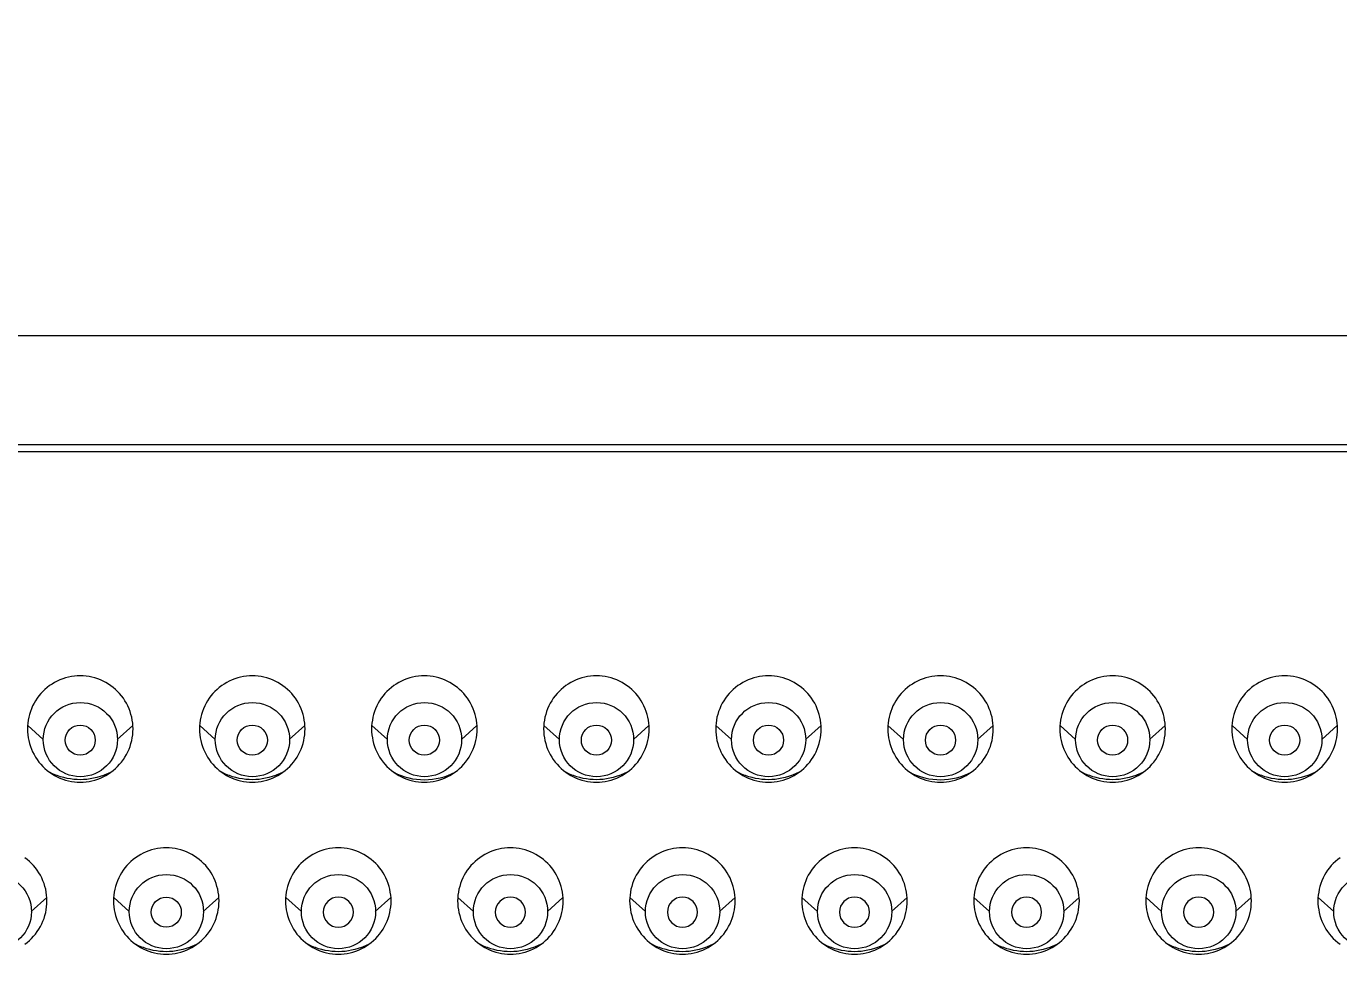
# Model space of a CAD drawing. Extents: x 0 to 1128, y 0 to 827.
# Drawn here: x 204.79 to 235.3, y 249.66 to 271.68 of the extents above; entities that cross this region are included whole.
import ezdxf

# ---------------------------------------------------------------- set-up
doc = ezdxf.new("R2010")
doc.units = 0
doc.header["$LTSCALE"] = 10
doc.header["$MEASUREMENT"] = 0
doc.header["$PDMODE"] = 3
doc.header["$PDSIZE"] = -10
doc.layers.get('0').update_dxf_attribs({"linetype": 'CONTINUOUS'})
doc.layers.get('DEFPOINTS').update_dxf_attribs({"linetype": 'CONTINUOUS'})
doc.layers.add('PDF_형상', color=7, linetype='CONTINUOUS')
doc.styles.add('Daelim Dimension', font='NanumGothic.ttf')
doc.dimstyles.new('DEFAULT', dxfattribs={"dimscale": 2, "dimtxt": 2, "dimasz": 2, "dimexe": 0, "dimexo": 2, "dimgap": 1, "dimtad": 1, "dimdec": 0, "dimzin": 9, "dimdsep": 46, "dimtxsty": 'Daelim Dimension', "dimcen": 0.5, "dimclrd": 5, "dimclre": 5, "dimclrt": 256, "dimadec": 1, "dimazin": 0, "dimtfac": 1, "dimtdec": 0, "dimtix": 1, "dimtmove": 0, "dimatfit": 3, "dimfxl": 0, "dimtolj": 1, "dimtzin": 1, "dimlwd": 9, "dimlwe": 9, "dimarcsym": 0})

# ---------------------------------------------------------------- blocks, each defined once
blk = doc.blocks.new('*D26')
at = {"color": 5, "lineweight": 9, "ltscale": 0.5}
for p, q in [((158.045, 268.487), (158.045, 299.718)), ((398.049, 299.718), (162.045, 299.718)), ((402.049, 268.487), (402.049, 299.718))]:
    blk.add_line(p, q, dxfattribs=at)
at = {"color": 5, "ltscale": 0.5}
for points in [[(162.045, 300.385), (162.045, 299.051), (158.045, 299.718)], [(398.049, 300.385), (398.049, 299.051), (402.049, 299.718)]]:
    blk.add_solid(points, dxfattribs=at)
at = {"layer": 'DEFPOINTS', "color": 0, "ltscale": 0.5}
for p in [(158.045, 299.718), (158.045, 264.487), (402.049, 264.487)]:
    blk.add_point(p, dxfattribs=at)
at = {"color": 7, "ltscale": 0.5, "insert": (315.504, 307.111), "char_height": 10, "attachment_point": 5, "style": 'Daelim Dimension'}
blk.add_mtext('\\A1;244', dxfattribs=at)
blk = doc.blocks.new('*D27')
at = {"color": 5, "lineweight": 9, "ltscale": 0.5}
for p, q in [((138.695, 262.487), (138.695, 327.843)), ((142.695, 327.843), (417.399, 327.843)), ((421.399, 262.487), (421.399, 327.843))]:
    blk.add_line(p, q, dxfattribs=at)
at = {"color": 5, "ltscale": 0.5}
for points in [[(142.695, 328.51), (142.695, 327.177), (138.695, 327.843)], [(417.399, 328.51), (417.399, 327.177), (421.399, 327.843)]]:
    blk.add_solid(points, dxfattribs=at)
at = {"layer": 'DEFPOINTS', "color": 0, "ltscale": 0.5}
for p in [(421.399, 327.843), (138.695, 258.487), (421.399, 258.487)]:
    blk.add_point(p, dxfattribs=at)
at = {"color": 7, "ltscale": 0.5, "insert": (315.504, 335.294), "char_height": 10, "attachment_point": 5, "style": 'Daelim Dimension'}
blk.add_mtext('\\A1;283', dxfattribs=at)

msp = doc.modelspace()

# ---------------------------------------------------------------- linework, layer by layer
at = {"layer": 'PDF_형상', "lineweight": 5}
for points in [[(402.049, 264.487), (402.049, 220.486), (158.045, 220.486), (158.045, 264.487)], [(204.819, 255.333), (204.821, 255.264), (204.827, 255.195), (204.836, 255.126), (204.849, 255.062), (204.866, 254.994), (204.887, 254.927), (204.912, 254.862), (204.94, 254.798), (204.972, 254.736), (205.006, 254.678), (205.044, 254.62), (205.085, 254.564), (205.13, 254.511), (205.176, 254.461), (205.226, 254.414), (205.279, 254.369), (205.334, 254.327), (205.392, 254.288), (205.45, 254.253), (205.512, 254.221), (205.575, 254.192), (205.64, 254.167), (205.706, 254.146), (205.707, 254.146), (205.774, 254.128), (205.842, 254.115), (205.91, 254.105), (205.978, 254.099), (206.046, 254.097), (206.114, 254.099), (206.182, 254.105), (206.25, 254.115), (206.318, 254.128), (206.385, 254.146), (206.386, 254.146), (206.452, 254.167), (206.517, 254.192), (206.58, 254.221), (206.641, 254.253), (206.7, 254.288), (206.758, 254.327), (206.813, 254.369), (206.866, 254.414), (206.915, 254.461), (206.962, 254.511), (207.006, 254.564), (207.048, 254.62), (207.086, 254.678), (207.12, 254.736), (207.152, 254.798), (207.18, 254.862), (207.204, 254.927), (207.225, 254.994), (207.243, 255.062), (207.255, 255.126), (207.265, 255.195), (207.271, 255.264), (207.273, 255.333), (207.271, 255.402), (207.265, 255.471), (207.255, 255.541), (207.243, 255.605), (207.225, 255.673), (207.204, 255.74), (207.18, 255.805), (207.152, 255.868), (207.12, 255.93), (207.086, 255.988), (207.048, 256.047), (207.006, 256.102), (206.962, 256.155), (206.915, 256.205), (206.865, 256.253), (206.813, 256.298), (206.757, 256.339), (206.7, 256.378), (206.641, 256.413), (206.58, 256.445), (206.517, 256.474), (206.452, 256.499), (206.386, 256.52), (206.386, 256.52), (206.318, 256.538), (206.251, 256.551), (206.182, 256.561), (206.114, 256.567), (206.046, 256.569), (205.978, 256.567), (205.91, 256.561), (205.841, 256.551), (205.773, 256.538), (205.706, 256.52), (205.706, 256.52), (205.64, 256.499), (205.575, 256.474), (205.512, 256.445), (205.45, 256.413), (205.392, 256.378), (205.334, 256.34), (205.279, 256.298), (205.226, 256.253), (205.177, 256.205), (205.13, 256.155), (205.085, 256.102), (205.044, 256.047), (205.006, 255.989), (204.972, 255.93), (204.94, 255.868), (204.912, 255.805), (204.887, 255.74), (204.866, 255.673), (204.849, 255.605), (204.836, 255.541), (204.827, 255.471), (204.821, 255.402)], [(208.819, 255.333), (208.821, 255.264), (208.827, 255.195), (208.837, 255.126), (208.849, 255.062), (208.866, 254.994), (208.887, 254.927), (208.912, 254.862), (208.94, 254.798), (208.972, 254.736), (209.006, 254.678), (209.044, 254.62), (209.085, 254.564), (209.13, 254.511), (209.177, 254.461), (209.226, 254.414), (209.279, 254.369), (209.334, 254.327), (209.392, 254.288), (209.45, 254.253), (209.512, 254.221), (209.575, 254.192), (209.64, 254.167), (209.706, 254.146), (209.707, 254.146), (209.774, 254.128), (209.842, 254.115), (209.91, 254.105), (209.978, 254.099), (210.046, 254.097), (210.114, 254.099), (210.182, 254.105), (210.25, 254.115), (210.318, 254.128), (210.385, 254.146), (210.386, 254.146), (210.452, 254.167), (210.517, 254.192), (210.58, 254.221), (210.641, 254.253), (210.7, 254.288), (210.758, 254.327), (210.813, 254.369), (210.866, 254.414), (210.915, 254.461), (210.962, 254.511), (211.006, 254.564), (211.048, 254.62), (211.086, 254.678), (211.12, 254.736), (211.152, 254.798), (211.18, 254.862), (211.204, 254.927), (211.225, 254.994), (211.243, 255.062), (211.255, 255.126), (211.265, 255.195), (211.271, 255.264), (211.273, 255.333), (211.271, 255.402), (211.265, 255.471), (211.255, 255.541), (211.243, 255.605), (211.225, 255.673), (211.204, 255.74), (211.18, 255.805), (211.152, 255.868), (211.12, 255.93), (211.086, 255.988), (211.048, 256.047), (211.006, 256.102), (210.962, 256.155), (210.915, 256.205), (210.865, 256.253), (210.813, 256.298), (210.758, 256.339), (210.7, 256.378), (210.641, 256.413), (210.58, 256.445), (210.517, 256.474), (210.452, 256.499), (210.386, 256.52), (210.386, 256.52), (210.318, 256.538), (210.251, 256.551), (210.182, 256.561), (210.114, 256.567), (210.046, 256.569), (209.978, 256.567), (209.91, 256.561), (209.841, 256.551), (209.773, 256.538), (209.706, 256.52), (209.706, 256.52), (209.64, 256.499), (209.575, 256.474), (209.512, 256.445), (209.451, 256.413), (209.392, 256.378), (209.334, 256.34), (209.279, 256.298), (209.226, 256.253), (209.177, 256.205), (209.13, 256.155), (209.085, 256.102), (209.044, 256.047), (209.006, 255.989), (208.972, 255.93), (208.94, 255.868), (208.912, 255.805), (208.887, 255.74), (208.866, 255.673), (208.849, 255.605), (208.837, 255.541), (208.827, 255.471), (208.821, 255.402)], [(212.819, 255.333), (212.821, 255.264), (212.827, 255.195), (212.837, 255.126), (212.849, 255.062), (212.867, 254.994), (212.888, 254.927), (212.912, 254.862), (212.94, 254.798), (212.972, 254.736), (213.006, 254.678), (213.044, 254.62), (213.085, 254.564), (213.13, 254.511), (213.177, 254.461), (213.226, 254.414), (213.279, 254.369), (213.334, 254.327), (213.392, 254.288), (213.45, 254.253), (213.512, 254.221), (213.575, 254.192), (213.64, 254.167), (213.706, 254.146), (213.707, 254.146), (213.774, 254.128), (213.842, 254.115), (213.91, 254.105), (213.978, 254.099), (214.046, 254.097), (214.114, 254.099), (214.182, 254.105), (214.25, 254.115), (214.318, 254.128), (214.385, 254.146), (214.386, 254.146), (214.452, 254.167), (214.517, 254.192), (214.58, 254.221), (214.642, 254.253), (214.7, 254.288), (214.758, 254.327), (214.813, 254.369), (214.866, 254.414), (214.915, 254.461), (214.962, 254.511), (215.006, 254.564), (215.048, 254.62), (215.086, 254.678), (215.12, 254.736), (215.152, 254.798), (215.18, 254.862), (215.204, 254.927), (215.225, 254.994), (215.243, 255.062), (215.255, 255.126), (215.265, 255.195), (215.271, 255.264), (215.273, 255.333), (215.271, 255.402), (215.265, 255.471), (215.255, 255.541), (215.243, 255.605), (215.225, 255.673), (215.204, 255.74), (215.18, 255.805), (215.152, 255.868), (215.12, 255.93), (215.086, 255.988), (215.048, 256.047), (215.006, 256.102), (214.962, 256.155), (214.915, 256.205), (214.866, 256.253), (214.813, 256.298), (214.758, 256.339), (214.7, 256.378), (214.641, 256.413), (214.58, 256.445), (214.517, 256.474), (214.452, 256.499), (214.386, 256.52), (214.386, 256.52), (214.319, 256.538), (214.251, 256.551), (214.182, 256.561), (214.114, 256.567), (214.046, 256.569), (213.978, 256.567), (213.91, 256.561), (213.841, 256.551), (213.773, 256.538), (213.706, 256.52), (213.706, 256.52), (213.64, 256.499), (213.575, 256.474), (213.512, 256.445), (213.451, 256.413), (213.392, 256.378), (213.334, 256.34), (213.279, 256.298), (213.226, 256.253), (213.177, 256.205), (213.13, 256.155), (213.086, 256.102), (213.044, 256.047), (213.006, 255.989), (212.972, 255.93), (212.94, 255.868), (212.912, 255.805), (212.888, 255.74), (212.867, 255.673), (212.849, 255.605), (212.837, 255.541), (212.827, 255.471), (212.821, 255.402)], [(216.819, 255.333), (216.821, 255.264), (216.827, 255.195), (216.837, 255.126), (216.849, 255.062), (216.867, 254.994), (216.888, 254.927), (216.912, 254.862), (216.94, 254.798), (216.972, 254.736), (217.006, 254.678), (217.044, 254.62), (217.086, 254.564), (217.13, 254.511), (217.177, 254.461), (217.226, 254.414), (217.279, 254.369), (217.334, 254.327), (217.392, 254.288), (217.45, 254.253), (217.512, 254.221), (217.575, 254.192), (217.64, 254.167), (217.706, 254.146), (217.707, 254.146), (217.774, 254.128), (217.842, 254.115), (217.91, 254.105), (217.978, 254.099), (218.046, 254.097), (218.114, 254.099), (218.182, 254.105), (218.25, 254.115), (218.318, 254.128), (218.385, 254.146), (218.386, 254.146), (218.452, 254.167), (218.517, 254.192), (218.58, 254.221), (218.642, 254.253), (218.7, 254.288), (218.758, 254.327), (218.813, 254.369), (218.866, 254.414), (218.915, 254.461), (218.962, 254.511), (219.006, 254.564), (219.048, 254.62), (219.086, 254.678), (219.12, 254.736), (219.152, 254.798), (219.18, 254.862), (219.205, 254.927), (219.226, 254.994), (219.243, 255.062), (219.255, 255.126), (219.265, 255.195), (219.271, 255.264), (219.273, 255.333), (219.271, 255.402), (219.265, 255.471), (219.255, 255.541), (219.243, 255.605), (219.226, 255.673), (219.205, 255.74), (219.18, 255.805), (219.152, 255.868), (219.12, 255.93), (219.086, 255.988), (219.048, 256.047), (219.007, 256.102), (218.962, 256.155), (218.915, 256.205), (218.866, 256.253), (218.813, 256.298), (218.758, 256.339), (218.7, 256.378), (218.641, 256.413), (218.58, 256.445), (218.517, 256.474), (218.452, 256.499), (218.386, 256.52), (218.386, 256.52), (218.319, 256.538), (218.251, 256.551), (218.182, 256.561), (218.114, 256.567), (218.046, 256.569), (217.978, 256.567), (217.91, 256.561), (217.841, 256.551), (217.774, 256.538), (217.706, 256.52), (217.706, 256.52), (217.64, 256.499), (217.575, 256.474), (217.512, 256.445), (217.451, 256.413), (217.392, 256.378), (217.334, 256.34), (217.279, 256.298), (217.227, 256.253), (217.177, 256.205), (217.13, 256.155), (217.086, 256.102), (217.044, 256.047), (217.006, 255.989), (216.972, 255.93), (216.94, 255.868), (216.912, 255.805), (216.888, 255.74), (216.867, 255.673), (216.849, 255.605), (216.837, 255.541), (216.827, 255.471), (216.821, 255.402)], [(220.819, 255.333), (220.821, 255.264), (220.827, 255.195), (220.837, 255.126), (220.849, 255.062), (220.867, 254.994), (220.888, 254.927), (220.912, 254.862), (220.94, 254.798), (220.972, 254.736), (221.006, 254.678), (221.044, 254.62), (221.086, 254.564), (221.13, 254.511), (221.177, 254.461), (221.226, 254.414), (221.279, 254.369), (221.334, 254.327), (221.392, 254.288), (221.45, 254.253), (221.512, 254.221), (221.575, 254.192), (221.64, 254.167), (221.706, 254.146), (221.707, 254.146), (221.774, 254.128), (221.842, 254.115), (221.91, 254.105), (221.978, 254.099), (222.046, 254.097), (222.114, 254.099), (222.182, 254.105), (222.25, 254.115), (222.318, 254.128), (222.385, 254.146), (222.386, 254.146), (222.452, 254.167), (222.517, 254.192), (222.58, 254.221), (222.642, 254.253), (222.7, 254.288), (222.758, 254.327), (222.813, 254.369), (222.866, 254.414), (222.915, 254.461), (222.962, 254.511), (223.007, 254.564), (223.048, 254.62), (223.086, 254.678), (223.12, 254.736), (223.152, 254.798), (223.18, 254.862), (223.205, 254.927), (223.226, 254.994), (223.243, 255.062), (223.256, 255.126), (223.265, 255.195), (223.271, 255.264), (223.273, 255.333), (223.271, 255.402), (223.265, 255.471), (223.256, 255.541), (223.243, 255.605), (223.226, 255.673), (223.205, 255.74), (223.18, 255.805), (223.152, 255.868), (223.12, 255.93), (223.086, 255.988), (223.048, 256.047), (223.007, 256.102), (222.962, 256.155), (222.915, 256.205), (222.866, 256.253), (222.813, 256.298), (222.758, 256.339), (222.7, 256.378), (222.642, 256.413), (222.58, 256.445), (222.517, 256.474), (222.452, 256.499), (222.386, 256.52), (222.386, 256.52), (222.319, 256.538), (222.251, 256.551), (222.183, 256.561), (222.114, 256.567), (222.046, 256.569), (221.978, 256.567), (221.91, 256.561), (221.841, 256.551), (221.774, 256.538), (221.706, 256.52), (221.706, 256.52), (221.64, 256.499), (221.575, 256.474), (221.512, 256.445), (221.451, 256.413), (221.392, 256.378), (221.335, 256.34), (221.279, 256.298), (221.227, 256.253), (221.177, 256.205), (221.13, 256.155), (221.086, 256.102), (221.044, 256.047), (221.006, 255.989), (220.972, 255.93), (220.94, 255.868), (220.912, 255.805), (220.888, 255.74), (220.867, 255.673), (220.849, 255.605), (220.837, 255.541), (220.827, 255.471), (220.821, 255.402)], [(224.819, 255.333), (224.821, 255.264), (224.827, 255.195), (224.837, 255.126), (224.849, 255.062), (224.867, 254.994), (224.888, 254.927), (224.912, 254.862), (224.94, 254.798), (224.972, 254.736), (225.006, 254.678), (225.044, 254.62), (225.086, 254.564), (225.13, 254.511), (225.177, 254.461), (225.226, 254.414), (225.279, 254.369), (225.334, 254.327), (225.392, 254.288), (225.451, 254.253), (225.512, 254.221), (225.575, 254.192), (225.64, 254.167), (225.706, 254.146), (225.707, 254.146), (225.774, 254.128), (225.842, 254.115), (225.91, 254.105), (225.978, 254.099), (226.046, 254.097), (226.114, 254.099), (226.182, 254.105), (226.25, 254.115), (226.318, 254.128), (226.385, 254.146), (226.386, 254.146), (226.452, 254.167), (226.517, 254.192), (226.58, 254.221), (226.642, 254.253), (226.7, 254.288), (226.758, 254.327), (226.813, 254.369), (226.866, 254.414), (226.915, 254.461), (226.962, 254.511), (227.007, 254.564), (227.048, 254.62), (227.086, 254.678), (227.12, 254.736), (227.152, 254.798), (227.18, 254.862), (227.205, 254.927), (227.226, 254.994), (227.243, 255.062), (227.256, 255.126), (227.265, 255.195), (227.271, 255.264), (227.273, 255.333), (227.271, 255.402), (227.265, 255.471), (227.256, 255.541), (227.243, 255.605), (227.226, 255.673), (227.205, 255.74), (227.18, 255.805), (227.152, 255.868), (227.12, 255.93), (227.086, 255.988), (227.048, 256.047), (227.007, 256.102), (226.962, 256.155), (226.915, 256.205), (226.866, 256.253), (226.813, 256.298), (226.758, 256.339), (226.7, 256.378), (226.642, 256.413), (226.58, 256.445), (226.517, 256.474), (226.452, 256.499), (226.386, 256.52), (226.386, 256.52), (226.319, 256.538), (226.251, 256.551), (226.183, 256.561), (226.114, 256.567), (226.046, 256.569), (225.978, 256.567), (225.91, 256.561), (225.842, 256.551), (225.774, 256.538), (225.706, 256.52), (225.706, 256.52), (225.64, 256.499), (225.576, 256.474), (225.512, 256.445), (225.451, 256.413), (225.392, 256.378), (225.335, 256.34), (225.279, 256.298), (225.227, 256.253), (225.177, 256.205), (225.13, 256.155), (225.086, 256.102), (225.044, 256.047), (225.006, 255.989), (224.972, 255.93), (224.94, 255.868), (224.912, 255.805), (224.888, 255.74), (224.867, 255.673), (224.849, 255.605), (224.837, 255.541), (224.827, 255.471), (224.821, 255.402)], [(228.819, 255.333), (228.821, 255.264), (228.827, 255.195), (228.837, 255.126), (228.85, 255.062), (228.867, 254.994), (228.888, 254.927), (228.912, 254.862), (228.94, 254.798), (228.972, 254.736), (229.006, 254.678), (229.044, 254.62), (229.086, 254.564), (229.13, 254.511), (229.177, 254.461), (229.227, 254.414), (229.279, 254.369), (229.334, 254.327), (229.392, 254.288), (229.451, 254.253), (229.512, 254.221), (229.575, 254.192), (229.64, 254.167), (229.706, 254.146), (229.707, 254.146), (229.774, 254.128), (229.842, 254.115), (229.91, 254.105), (229.978, 254.099), (230.046, 254.097), (230.114, 254.099), (230.182, 254.105), (230.25, 254.115), (230.318, 254.128), (230.385, 254.146), (230.386, 254.146), (230.452, 254.167), (230.517, 254.192), (230.58, 254.221), (230.642, 254.253), (230.7, 254.288), (230.758, 254.327), (230.813, 254.369), (230.866, 254.414), (230.916, 254.461), (230.962, 254.511), (231.007, 254.564), (231.048, 254.62), (231.086, 254.678), (231.12, 254.736), (231.152, 254.798), (231.18, 254.862), (231.205, 254.927), (231.226, 254.994), (231.243, 255.062), (231.256, 255.126), (231.265, 255.195), (231.271, 255.264), (231.273, 255.333), (231.271, 255.402), (231.265, 255.471), (231.256, 255.541), (231.243, 255.605), (231.226, 255.673), (231.205, 255.74), (231.18, 255.805), (231.152, 255.868), (231.12, 255.93), (231.086, 255.988), (231.048, 256.047), (231.007, 256.102), (230.962, 256.155), (230.916, 256.205), (230.866, 256.253), (230.813, 256.298), (230.758, 256.339), (230.7, 256.378), (230.642, 256.413), (230.58, 256.445), (230.517, 256.474), (230.452, 256.499), (230.386, 256.52), (230.386, 256.52), (230.319, 256.538), (230.251, 256.551), (230.183, 256.561), (230.114, 256.567), (230.046, 256.569), (229.978, 256.567), (229.91, 256.561), (229.842, 256.551), (229.774, 256.538), (229.707, 256.52), (229.706, 256.52), (229.64, 256.499), (229.576, 256.474), (229.513, 256.445), (229.451, 256.413), (229.392, 256.378), (229.335, 256.34), (229.279, 256.298), (229.227, 256.253), (229.177, 256.205), (229.13, 256.155), (229.086, 256.102), (229.044, 256.047), (229.006, 255.989), (228.972, 255.93), (228.94, 255.868), (228.912, 255.805), (228.888, 255.74), (228.867, 255.673), (228.85, 255.605), (228.837, 255.541), (228.827, 255.471), (228.821, 255.402)], [(232.819, 255.333), (232.821, 255.264), (232.827, 255.195), (232.837, 255.126), (232.85, 255.062), (232.867, 254.994), (232.888, 254.927), (232.912, 254.862), (232.94, 254.798), (232.972, 254.736), (233.006, 254.678), (233.044, 254.62), (233.086, 254.564), (233.13, 254.511), (233.177, 254.461), (233.227, 254.414), (233.279, 254.369), (233.335, 254.327), (233.392, 254.288), (233.451, 254.253), (233.512, 254.221), (233.576, 254.192), (233.64, 254.167), (233.706, 254.146), (233.707, 254.146), (233.774, 254.128), (233.842, 254.115), (233.91, 254.105), (233.978, 254.099), (234.046, 254.097), (234.114, 254.099), (234.182, 254.105), (234.25, 254.115), (234.318, 254.128), (234.385, 254.146), (234.386, 254.146), (234.452, 254.167), (234.517, 254.192), (234.58, 254.221), (234.642, 254.253), (234.7, 254.288), (234.758, 254.327), (234.813, 254.369), (234.866, 254.414), (234.916, 254.461), (234.962, 254.511), (235.007, 254.564), (235.048, 254.62), (235.086, 254.678), (235.12, 254.736), (235.152, 254.798), (235.18, 254.862), (235.205, 254.927), (235.226, 254.994), (235.243, 255.062), (235.256, 255.126), (235.266, 255.195), (235.271, 255.264), (235.273, 255.333), (235.271, 255.402), (235.266, 255.471), (235.256, 255.541), (235.243, 255.605), (235.226, 255.673), (235.205, 255.74), (235.18, 255.805), (235.152, 255.868), (235.12, 255.93), (235.087, 255.988), (235.048, 256.047), (235.007, 256.102), (234.963, 256.155), (234.916, 256.205), (234.866, 256.253), (234.813, 256.298), (234.758, 256.339), (234.7, 256.378), (234.642, 256.413), (234.58, 256.445), (234.517, 256.474), (234.453, 256.499), (234.387, 256.52), (234.386, 256.52), (234.319, 256.538), (234.251, 256.551), (234.183, 256.561), (234.114, 256.567), (234.046, 256.569), (233.978, 256.567), (233.91, 256.561), (233.842, 256.551), (233.774, 256.538), (233.707, 256.52), (233.706, 256.52), (233.64, 256.499), (233.576, 256.474), (233.513, 256.445), (233.451, 256.413), (233.392, 256.378), (233.335, 256.34), (233.279, 256.298), (233.227, 256.253), (233.177, 256.205), (233.13, 256.155), (233.086, 256.102), (233.044, 256.047), (233.006, 255.989), (232.972, 255.93), (232.94, 255.868), (232.912, 255.805), (232.888, 255.74), (232.867, 255.673), (232.85, 255.605), (232.837, 255.541), (232.827, 255.471), (232.821, 255.402)], [(206.819, 251.333), (206.821, 251.264), (206.827, 251.195), (206.836, 251.126), (206.849, 251.062), (206.866, 250.994), (206.887, 250.927), (206.912, 250.862), (206.94, 250.798), (206.972, 250.736), (207.006, 250.678), (207.044, 250.62), (207.085, 250.564), (207.13, 250.511), (207.177, 250.461), (207.226, 250.414), (207.279, 250.369), (207.334, 250.327), (207.392, 250.288), (207.45, 250.253), (207.512, 250.221), (207.575, 250.192), (207.64, 250.167), (207.706, 250.146), (207.707, 250.146), (207.774, 250.128), (207.842, 250.115), (207.91, 250.105), (207.978, 250.099), (208.046, 250.097), (208.114, 250.099), (208.182, 250.105), (208.25, 250.115), (208.318, 250.128), (208.385, 250.146), (208.386, 250.146), (208.452, 250.167), (208.517, 250.192), (208.58, 250.221), (208.641, 250.253), (208.7, 250.288), (208.758, 250.327), (208.813, 250.369), (208.866, 250.413), (208.915, 250.461), (208.962, 250.511), (209.006, 250.564), (209.048, 250.62), (209.086, 250.678), (209.12, 250.736), (209.152, 250.798), (209.18, 250.862), (209.204, 250.927), (209.225, 250.994), (209.243, 251.062), (209.255, 251.126), (209.265, 251.195), (209.271, 251.264), (209.273, 251.333), (209.271, 251.402), (209.265, 251.471), (209.255, 251.54), (209.243, 251.605), (209.225, 251.673), (209.204, 251.74), (209.18, 251.805), (209.152, 251.868), (209.12, 251.93), (209.086, 251.988), (209.048, 252.046), (209.006, 252.102), (208.962, 252.155), (208.915, 252.205), (208.865, 252.253), (208.813, 252.298), (208.757, 252.339), (208.7, 252.378), (208.641, 252.413), (208.58, 252.445), (208.517, 252.474), (208.452, 252.499), (208.386, 252.52), (208.386, 252.52), (208.318, 252.538), (208.251, 252.551), (208.182, 252.561), (208.114, 252.567), (208.046, 252.569), (207.978, 252.567), (207.91, 252.561), (207.841, 252.551), (207.773, 252.538), (207.706, 252.52), (207.706, 252.52), (207.64, 252.499), (207.575, 252.474), (207.512, 252.445), (207.451, 252.413), (207.392, 252.378), (207.334, 252.339), (207.279, 252.298), (207.226, 252.253), (207.177, 252.205), (207.13, 252.155), (207.085, 252.102), (207.044, 252.047), (207.006, 251.989), (206.972, 251.93), (206.94, 251.868), (206.912, 251.805), (206.887, 251.74), (206.866, 251.673), (206.849, 251.605), (206.836, 251.54), (206.827, 251.471), (206.821, 251.402)], [(210.819, 251.333), (210.821, 251.264), (210.827, 251.195), (210.837, 251.126), (210.849, 251.062), (210.866, 250.994), (210.887, 250.927), (210.912, 250.862), (210.94, 250.798), (210.972, 250.736), (211.006, 250.678), (211.044, 250.62), (211.085, 250.564), (211.13, 250.511), (211.177, 250.461), (211.226, 250.414), (211.279, 250.369), (211.334, 250.327), (211.392, 250.288), (211.45, 250.253), (211.512, 250.221), (211.575, 250.192), (211.64, 250.167), (211.706, 250.146), (211.707, 250.146), (211.774, 250.128), (211.842, 250.115), (211.91, 250.105), (211.978, 250.099), (212.046, 250.097), (212.114, 250.099), (212.182, 250.105), (212.25, 250.115), (212.318, 250.128), (212.385, 250.146), (212.386, 250.146), (212.452, 250.167), (212.517, 250.192), (212.58, 250.221), (212.642, 250.253), (212.7, 250.288), (212.758, 250.327), (212.813, 250.369), (212.866, 250.413), (212.915, 250.461), (212.962, 250.511), (213.006, 250.564), (213.048, 250.62), (213.086, 250.678), (213.12, 250.736), (213.152, 250.798), (213.18, 250.862), (213.204, 250.927), (213.225, 250.994), (213.243, 251.062), (213.255, 251.126), (213.265, 251.195), (213.271, 251.264), (213.273, 251.333), (213.271, 251.402), (213.265, 251.471), (213.255, 251.54), (213.243, 251.605), (213.225, 251.673), (213.204, 251.74), (213.18, 251.805), (213.152, 251.868), (213.12, 251.93), (213.086, 251.988), (213.048, 252.046), (213.006, 252.102), (212.962, 252.155), (212.915, 252.205), (212.865, 252.253), (212.813, 252.298), (212.758, 252.339), (212.7, 252.378), (212.641, 252.413), (212.58, 252.445), (212.517, 252.474), (212.452, 252.499), (212.386, 252.52), (212.386, 252.52), (212.319, 252.538), (212.251, 252.551), (212.182, 252.561), (212.114, 252.567), (212.046, 252.569), (211.978, 252.567), (211.91, 252.561), (211.841, 252.551), (211.773, 252.538), (211.706, 252.52), (211.706, 252.52), (211.64, 252.499), (211.575, 252.474), (211.512, 252.445), (211.451, 252.413), (211.392, 252.378), (211.334, 252.339), (211.279, 252.298), (211.226, 252.253), (211.177, 252.205), (211.13, 252.155), (211.086, 252.102), (211.044, 252.047), (211.006, 251.989), (210.972, 251.93), (210.94, 251.868), (210.912, 251.805), (210.887, 251.74), (210.866, 251.673), (210.849, 251.605), (210.837, 251.54), (210.827, 251.471), (210.821, 251.402)], [(214.819, 251.333), (214.821, 251.264), (214.827, 251.195), (214.837, 251.126), (214.849, 251.062), (214.867, 250.994), (214.887, 250.927), (214.912, 250.862), (214.94, 250.798), (214.972, 250.736), (215.006, 250.678), (215.044, 250.62), (215.086, 250.564), (215.13, 250.511), (215.177, 250.461), (215.226, 250.414), (215.279, 250.369), (215.334, 250.327), (215.392, 250.288), (215.45, 250.253), (215.512, 250.221), (215.575, 250.192), (215.64, 250.167), (215.706, 250.146), (215.707, 250.146), (215.774, 250.128), (215.842, 250.115), (215.91, 250.105), (215.978, 250.099), (216.046, 250.097), (216.114, 250.099), (216.182, 250.105), (216.25, 250.115), (216.318, 250.128), (216.385, 250.146), (216.386, 250.146), (216.452, 250.167), (216.517, 250.192), (216.58, 250.221), (216.642, 250.253), (216.7, 250.288), (216.758, 250.327), (216.813, 250.369), (216.866, 250.413), (216.915, 250.461), (216.962, 250.511), (217.006, 250.564), (217.048, 250.62), (217.086, 250.678), (217.12, 250.736), (217.152, 250.798), (217.18, 250.862), (217.205, 250.927), (217.225, 250.994), (217.243, 251.062), (217.255, 251.126), (217.265, 251.195), (217.271, 251.264), (217.273, 251.333), (217.271, 251.402), (217.265, 251.471), (217.255, 251.54), (217.243, 251.605), (217.225, 251.673), (217.204, 251.74), (217.18, 251.805), (217.152, 251.868), (217.12, 251.93), (217.086, 251.988), (217.048, 252.046), (217.007, 252.102), (216.962, 252.155), (216.915, 252.205), (216.866, 252.253), (216.813, 252.298), (216.758, 252.339), (216.7, 252.378), (216.641, 252.413), (216.58, 252.445), (216.517, 252.474), (216.452, 252.499), (216.386, 252.52), (216.386, 252.52), (216.319, 252.538), (216.251, 252.551), (216.182, 252.561), (216.114, 252.567), (216.046, 252.569), (215.978, 252.567), (215.91, 252.561), (215.841, 252.551), (215.774, 252.538), (215.706, 252.52), (215.706, 252.52), (215.64, 252.499), (215.575, 252.474), (215.512, 252.445), (215.451, 252.413), (215.392, 252.378), (215.334, 252.339), (215.279, 252.298), (215.227, 252.253), (215.177, 252.205), (215.13, 252.155), (215.086, 252.102), (215.044, 252.047), (215.006, 251.989), (214.972, 251.93), (214.94, 251.868), (214.912, 251.805), (214.887, 251.74), (214.867, 251.673), (214.849, 251.605), (214.837, 251.54), (214.827, 251.471), (214.821, 251.402)], [(218.819, 251.333), (218.821, 251.264), (218.827, 251.195), (218.837, 251.126), (218.849, 251.062), (218.867, 250.994), (218.888, 250.927), (218.912, 250.862), (218.94, 250.798), (218.972, 250.736), (219.006, 250.678), (219.044, 250.62), (219.086, 250.564), (219.13, 250.511), (219.177, 250.461), (219.226, 250.414), (219.279, 250.369), (219.334, 250.327), (219.392, 250.288), (219.45, 250.253), (219.512, 250.221), (219.575, 250.192), (219.64, 250.167), (219.706, 250.146), (219.707, 250.146), (219.774, 250.128), (219.842, 250.115), (219.91, 250.105), (219.978, 250.099), (220.046, 250.097), (220.114, 250.099), (220.182, 250.105), (220.25, 250.115), (220.318, 250.128), (220.385, 250.146), (220.386, 250.146), (220.452, 250.167), (220.517, 250.192), (220.58, 250.221), (220.642, 250.253), (220.7, 250.288), (220.758, 250.327), (220.813, 250.369), (220.866, 250.413), (220.915, 250.461), (220.962, 250.511), (221.007, 250.564), (221.048, 250.62), (221.086, 250.678), (221.12, 250.736), (221.152, 250.798), (221.18, 250.862), (221.205, 250.927), (221.226, 250.994), (221.243, 251.062), (221.255, 251.126), (221.265, 251.195), (221.271, 251.264), (221.273, 251.333), (221.271, 251.402), (221.265, 251.471), (221.255, 251.54), (221.243, 251.605), (221.226, 251.673), (221.205, 251.74), (221.18, 251.805), (221.152, 251.868), (221.12, 251.93), (221.086, 251.988), (221.048, 252.046), (221.007, 252.102), (220.962, 252.155), (220.915, 252.205), (220.866, 252.253), (220.813, 252.298), (220.758, 252.339), (220.7, 252.378), (220.642, 252.413), (220.58, 252.445), (220.517, 252.474), (220.452, 252.499), (220.386, 252.52), (220.386, 252.52), (220.319, 252.538), (220.251, 252.551), (220.183, 252.561), (220.114, 252.567), (220.046, 252.569), (219.978, 252.567), (219.91, 252.561), (219.841, 252.551), (219.774, 252.538), (219.706, 252.52), (219.706, 252.52), (219.64, 252.499), (219.575, 252.474), (219.512, 252.445), (219.451, 252.413), (219.392, 252.378), (219.335, 252.339), (219.279, 252.298), (219.227, 252.253), (219.177, 252.205), (219.13, 252.155), (219.086, 252.102), (219.044, 252.047), (219.006, 251.989), (218.972, 251.93), (218.94, 251.868), (218.912, 251.805), (218.888, 251.74), (218.867, 251.673), (218.849, 251.605), (218.837, 251.54), (218.827, 251.471), (218.821, 251.402)], [(222.819, 251.333), (222.821, 251.264), (222.827, 251.195), (222.837, 251.126), (222.849, 251.062), (222.867, 250.994), (222.888, 250.927), (222.912, 250.862), (222.94, 250.798), (222.972, 250.736), (223.006, 250.678), (223.044, 250.62), (223.086, 250.564), (223.13, 250.511), (223.177, 250.461), (223.226, 250.414), (223.279, 250.369), (223.334, 250.327), (223.392, 250.288), (223.451, 250.253), (223.512, 250.221), (223.575, 250.192), (223.64, 250.167), (223.706, 250.146), (223.707, 250.146), (223.774, 250.128), (223.842, 250.115), (223.91, 250.105), (223.978, 250.099), (224.046, 250.097), (224.114, 250.099), (224.182, 250.105), (224.25, 250.115), (224.318, 250.128), (224.385, 250.146), (224.386, 250.146), (224.452, 250.167), (224.517, 250.192), (224.58, 250.221), (224.642, 250.253), (224.7, 250.288), (224.758, 250.327), (224.813, 250.369), (224.866, 250.413), (224.915, 250.461), (224.962, 250.511), (225.007, 250.564), (225.048, 250.62), (225.086, 250.678), (225.12, 250.736), (225.152, 250.798), (225.18, 250.862), (225.205, 250.927), (225.226, 250.994), (225.243, 251.062), (225.256, 251.126), (225.265, 251.195), (225.271, 251.264), (225.273, 251.333), (225.271, 251.402), (225.265, 251.471), (225.256, 251.54), (225.243, 251.605), (225.226, 251.673), (225.205, 251.74), (225.18, 251.805), (225.152, 251.868), (225.12, 251.93), (225.086, 251.988), (225.048, 252.046), (225.007, 252.102), (224.962, 252.155), (224.915, 252.205), (224.866, 252.253), (224.813, 252.298), (224.758, 252.339), (224.7, 252.378), (224.642, 252.413), (224.58, 252.445), (224.517, 252.474), (224.452, 252.499), (224.386, 252.52), (224.386, 252.52), (224.319, 252.538), (224.251, 252.551), (224.183, 252.561), (224.114, 252.567), (224.046, 252.569), (223.978, 252.567), (223.91, 252.561), (223.842, 252.551), (223.774, 252.538), (223.706, 252.52), (223.706, 252.52), (223.64, 252.499), (223.575, 252.474), (223.512, 252.445), (223.451, 252.413), (223.392, 252.378), (223.335, 252.339), (223.279, 252.298), (223.227, 252.253), (223.177, 252.205), (223.13, 252.155), (223.086, 252.102), (223.044, 252.047), (223.006, 251.989), (222.972, 251.93), (222.94, 251.868), (222.912, 251.805), (222.888, 251.74), (222.867, 251.673), (222.849, 251.605), (222.837, 251.54), (222.827, 251.471), (222.821, 251.402)], [(226.819, 251.333), (226.821, 251.264), (226.827, 251.195), (226.837, 251.126), (226.85, 251.062), (226.867, 250.994), (226.888, 250.927), (226.912, 250.862), (226.94, 250.798), (226.972, 250.736), (227.006, 250.678), (227.044, 250.62), (227.086, 250.564), (227.13, 250.511), (227.177, 250.461), (227.227, 250.414), (227.279, 250.369), (227.334, 250.327), (227.392, 250.288), (227.451, 250.253), (227.512, 250.221), (227.575, 250.192), (227.64, 250.167), (227.706, 250.146), (227.707, 250.146), (227.774, 250.128), (227.842, 250.115), (227.91, 250.105), (227.978, 250.099), (228.046, 250.097), (228.114, 250.099), (228.182, 250.105), (228.25, 250.115), (228.318, 250.128), (228.385, 250.146), (228.386, 250.146), (228.452, 250.167), (228.517, 250.192), (228.58, 250.221), (228.642, 250.253), (228.7, 250.288), (228.758, 250.327), (228.813, 250.369), (228.866, 250.413), (228.916, 250.461), (228.962, 250.511), (229.007, 250.564), (229.048, 250.62), (229.086, 250.678), (229.12, 250.736), (229.152, 250.798), (229.18, 250.862), (229.205, 250.927), (229.226, 250.994), (229.243, 251.062), (229.256, 251.126), (229.265, 251.195), (229.271, 251.264), (229.273, 251.333), (229.271, 251.402), (229.265, 251.471), (229.256, 251.54), (229.243, 251.605), (229.226, 251.673), (229.205, 251.74), (229.18, 251.805), (229.152, 251.868), (229.12, 251.93), (229.086, 251.988), (229.048, 252.046), (229.007, 252.102), (228.962, 252.155), (228.916, 252.205), (228.866, 252.253), (228.813, 252.298), (228.758, 252.339), (228.7, 252.378), (228.642, 252.413), (228.58, 252.445), (228.517, 252.474), (228.452, 252.499), (228.386, 252.52), (228.386, 252.52), (228.319, 252.538), (228.251, 252.551), (228.183, 252.561), (228.114, 252.567), (228.046, 252.569), (227.978, 252.567), (227.91, 252.561), (227.842, 252.551), (227.774, 252.538), (227.707, 252.52), (227.706, 252.52), (227.64, 252.499), (227.576, 252.474), (227.512, 252.445), (227.451, 252.413), (227.392, 252.378), (227.335, 252.339), (227.279, 252.298), (227.227, 252.253), (227.177, 252.205), (227.13, 252.155), (227.086, 252.102), (227.044, 252.047), (227.006, 251.989), (226.972, 251.93), (226.94, 251.868), (226.912, 251.805), (226.888, 251.74), (226.867, 251.673), (226.85, 251.605), (226.837, 251.54), (226.827, 251.471), (226.821, 251.402)], [(230.819, 251.333), (230.821, 251.264), (230.827, 251.195), (230.837, 251.126), (230.85, 251.062), (230.867, 250.994), (230.888, 250.927), (230.912, 250.862), (230.94, 250.798), (230.972, 250.736), (231.006, 250.678), (231.044, 250.62), (231.086, 250.564), (231.13, 250.511), (231.177, 250.461), (231.227, 250.414), (231.279, 250.369), (231.334, 250.327), (231.392, 250.288), (231.451, 250.253), (231.512, 250.221), (231.575, 250.192), (231.64, 250.167), (231.706, 250.146), (231.707, 250.146), (231.774, 250.128), (231.842, 250.115), (231.91, 250.105), (231.978, 250.099), (232.046, 250.097), (232.114, 250.099), (232.182, 250.105), (232.25, 250.115), (232.318, 250.128), (232.385, 250.146), (232.386, 250.146), (232.452, 250.167), (232.517, 250.192), (232.58, 250.221), (232.642, 250.253), (232.7, 250.288), (232.758, 250.327), (232.813, 250.369), (232.866, 250.413), (232.916, 250.461), (232.962, 250.511), (233.007, 250.564), (233.048, 250.62), (233.086, 250.678), (233.12, 250.736), (233.152, 250.798), (233.18, 250.862), (233.205, 250.927), (233.226, 250.994), (233.243, 251.062), (233.256, 251.126), (233.265, 251.195), (233.271, 251.264), (233.273, 251.333), (233.271, 251.402), (233.265, 251.471), (233.256, 251.54), (233.243, 251.605), (233.226, 251.673), (233.205, 251.74), (233.18, 251.805), (233.152, 251.868), (233.12, 251.93), (233.087, 251.988), (233.048, 252.046), (233.007, 252.102), (232.962, 252.155), (232.916, 252.205), (232.866, 252.253), (232.813, 252.298), (232.758, 252.339), (232.7, 252.378), (232.642, 252.413), (232.58, 252.445), (232.517, 252.474), (232.453, 252.499), (232.387, 252.52), (232.386, 252.52), (232.319, 252.538), (232.251, 252.551), (232.183, 252.561), (232.114, 252.567), (232.046, 252.569), (231.978, 252.567), (231.91, 252.561), (231.842, 252.551), (231.774, 252.538), (231.707, 252.52), (231.706, 252.52), (231.64, 252.499), (231.576, 252.474), (231.513, 252.445), (231.451, 252.413), (231.392, 252.378), (231.335, 252.339), (231.279, 252.298), (231.227, 252.253), (231.177, 252.205), (231.13, 252.155), (231.086, 252.102), (231.044, 252.047), (231.006, 251.989), (230.972, 251.93), (230.94, 251.868), (230.912, 251.805), (230.888, 251.74), (230.867, 251.673), (230.85, 251.605), (230.837, 251.54), (230.827, 251.471), (230.821, 251.402)]]:
    msp.add_lwpolyline(points, close=True, dxfattribs=at)
for points in [[(174.845, 245.037, 0.414217), (177.845, 242.036), (382.249, 242.036, 0.414214), (385.249, 245.037), (385.249, 258.937, 0.414214), (382.249, 261.937), (177.845, 261.937, 0.414217), (174.845, 258.937)], [(175.045, 258.787, -0.414215), (178.045, 261.787), (382.049, 261.787, -0.41422), (385.049, 258.787), (385.049, 245.187, -0.41422), (382.049, 242.187), (178.045, 242.187, -0.414215), (175.045, 245.187)], [(212.396, 251.073, 0.99996), (211.696, 251.073, 0.999882)], [(216.396, 251.073, 0.99996), (215.696, 251.073, 0.999843)], [(220.396, 251.073, 0.999999), (219.696, 251.073, 0.999921)], [(224.396, 251.073, 0.99996), (223.696, 251.073, 0.999882)], [(228.396, 251.073, 0.99992), (227.696, 251.073, 0.999843)], [(232.396, 251.073, 0.999999), (231.696, 251.073, 0.999921)]]:
    msp.add_lwpolyline(points, format="xyb", close=True, dxfattribs=at)
for points in [[(204.824, 255.417), (205.186, 255.091)], [(207.267, 255.417), (206.906, 255.091)], [(208.824, 255.417), (209.186, 255.091)], [(211.267, 255.417), (210.906, 255.091)], [(212.824, 255.417), (213.186, 255.091)], [(215.267, 255.417), (214.906, 255.091)], [(216.824, 255.417), (217.186, 255.091)], [(219.268, 255.417), (218.906, 255.091)], [(220.824, 255.417), (221.186, 255.091)], [(223.268, 255.417), (222.906, 255.091)], [(224.824, 255.417), (225.186, 255.091)], [(227.268, 255.417), (226.906, 255.091)], [(228.824, 255.417), (229.186, 255.091)], [(231.268, 255.417), (230.907, 255.091)], [(232.824, 255.417), (233.186, 255.091)], [(235.268, 255.417), (234.907, 255.091)], [(206.763, 254.328), (206.693, 254.294), (206.62, 254.264), (206.584, 254.25), (206.509, 254.224), (206.433, 254.203), (206.356, 254.185), (206.279, 254.171), (206.202, 254.161), (206.125, 254.155), (206.049, 254.153), (205.972, 254.155), (205.895, 254.161), (205.818, 254.17), (205.741, 254.184), (205.664, 254.201), (205.588, 254.223), (205.513, 254.248), (205.476, 254.262), (205.404, 254.292), (205.334, 254.326)], [(210.763, 254.328), (210.693, 254.294), (210.62, 254.264), (210.584, 254.25), (210.509, 254.224), (210.433, 254.203), (210.356, 254.185), (210.279, 254.171), (210.202, 254.161), (210.125, 254.155), (210.049, 254.153), (209.972, 254.155), (209.895, 254.161), (209.818, 254.17), (209.741, 254.184), (209.664, 254.201), (209.588, 254.223), (209.513, 254.248), (209.476, 254.262), (209.404, 254.292), (209.334, 254.326)], [(218.763, 254.328), (218.693, 254.294), (218.621, 254.264), (218.584, 254.25), (218.509, 254.224), (218.433, 254.203), (218.356, 254.185), (218.279, 254.171), (218.202, 254.161), (218.125, 254.155), (218.049, 254.153), (217.972, 254.155), (217.895, 254.161), (217.818, 254.17), (217.741, 254.184), (217.664, 254.201), (217.588, 254.223), (217.513, 254.248), (217.476, 254.262), (217.404, 254.292), (217.334, 254.326)], [(222.763, 254.328), (222.693, 254.294), (222.621, 254.264), (222.584, 254.25), (222.509, 254.224), (222.433, 254.203), (222.356, 254.185), (222.279, 254.171), (222.202, 254.161), (222.125, 254.155), (222.049, 254.153), (221.972, 254.155), (221.895, 254.161), (221.818, 254.17), (221.741, 254.184), (221.664, 254.201), (221.588, 254.223), (221.513, 254.248), (221.477, 254.262), (221.404, 254.292), (221.334, 254.326)], [(230.763, 254.328), (230.693, 254.294), (230.621, 254.264), (230.584, 254.25), (230.509, 254.224), (230.433, 254.203), (230.357, 254.185), (230.279, 254.171), (230.202, 254.161), (230.125, 254.155), (230.049, 254.153), (229.972, 254.155), (229.896, 254.161), (229.818, 254.17), (229.741, 254.184), (229.664, 254.201), (229.588, 254.223), (229.514, 254.248), (229.477, 254.262), (229.404, 254.292), (229.334, 254.326)], [(234.763, 254.328), (234.693, 254.294), (234.621, 254.264), (234.584, 254.25), (234.509, 254.224), (234.433, 254.203), (234.357, 254.185), (234.28, 254.171), (234.202, 254.161), (234.125, 254.155), (234.049, 254.153), (233.973, 254.155), (233.896, 254.161), (233.818, 254.17), (233.741, 254.184), (233.665, 254.201), (233.589, 254.223), (233.514, 254.248), (233.477, 254.262), (233.404, 254.292), (233.334, 254.326)], [(204.758, 250.327), (204.813, 250.369), (204.865, 250.413), (204.915, 250.461), (204.962, 250.511), (205.006, 250.564), (205.048, 250.62), (205.086, 250.678), (205.12, 250.736), (205.152, 250.798), (205.18, 250.862), (205.204, 250.927), (205.225, 250.994), (205.243, 251.062), (205.255, 251.126), (205.265, 251.195), (205.271, 251.264), (205.273, 251.333), (205.271, 251.402), (205.265, 251.471), (205.255, 251.54), (205.243, 251.605), (205.225, 251.673), (205.204, 251.74), (205.18, 251.805), (205.152, 251.868), (205.12, 251.93), (205.086, 251.988), (205.048, 252.046), (205.006, 252.102), (204.962, 252.155), (204.915, 252.205), (204.865, 252.253), (204.813, 252.298), (204.757, 252.339)], [(235.335, 252.339), (235.279, 252.298), (235.227, 252.253), (235.177, 252.205), (235.13, 252.155), (235.086, 252.102), (235.045, 252.047), (235.006, 251.989), (234.972, 251.93), (234.94, 251.868), (234.912, 251.805), (234.888, 251.74), (234.867, 251.673), (234.85, 251.605), (234.837, 251.54), (234.827, 251.471), (234.821, 251.402), (234.819, 251.333), (234.821, 251.264), (234.827, 251.195), (234.837, 251.126), (234.85, 251.062), (234.867, 250.994), (234.888, 250.927), (234.912, 250.862), (234.94, 250.798), (234.972, 250.736), (235.006, 250.678), (235.044, 250.62), (235.086, 250.564), (235.13, 250.511), (235.177, 250.461), (235.227, 250.414), (235.279, 250.369), (235.335, 250.327)], [(205.267, 251.417), (204.906, 251.091)], [(206.824, 251.417), (207.186, 251.091)], [(209.267, 251.417), (208.906, 251.091)], [(210.824, 251.417), (211.186, 251.091)], [(213.267, 251.417), (212.906, 251.091)], [(214.824, 251.417), (215.186, 251.091)], [(217.268, 251.417), (216.906, 251.091)], [(218.824, 251.417), (219.186, 251.091)], [(221.268, 251.417), (220.906, 251.091)], [(222.824, 251.417), (223.186, 251.091)], [(225.268, 251.417), (224.906, 251.091)], [(226.824, 251.417), (227.186, 251.091)], [(229.268, 251.417), (228.906, 251.091)], [(230.824, 251.417), (231.186, 251.091)], [(233.268, 251.417), (232.907, 251.091)], [(234.824, 251.417), (235.186, 251.091)], [(208.763, 250.328), (208.693, 250.294), (208.62, 250.264), (208.584, 250.249), (208.509, 250.224), (208.433, 250.203), (208.356, 250.185), (208.279, 250.171), (208.202, 250.161), (208.125, 250.155), (208.049, 250.153), (207.972, 250.155), (207.895, 250.161), (207.818, 250.17), (207.741, 250.184), (207.664, 250.201), (207.588, 250.223), (207.513, 250.248), (207.476, 250.262), (207.404, 250.292), (207.334, 250.326)], [(212.763, 250.328), (212.693, 250.294), (212.621, 250.264), (212.584, 250.249), (212.509, 250.224), (212.433, 250.203), (212.356, 250.185), (212.279, 250.171), (212.202, 250.161), (212.125, 250.155), (212.049, 250.153), (211.972, 250.155), (211.895, 250.161), (211.818, 250.17), (211.741, 250.184), (211.664, 250.201), (211.588, 250.223), (211.513, 250.248), (211.476, 250.262), (211.404, 250.292), (211.334, 250.326)], [(216.763, 250.328), (216.693, 250.294), (216.621, 250.264), (216.584, 250.249), (216.509, 250.224), (216.433, 250.203), (216.356, 250.185), (216.279, 250.171), (216.202, 250.161), (216.125, 250.155), (216.049, 250.153), (215.972, 250.155), (215.895, 250.161), (215.818, 250.17), (215.741, 250.184), (215.664, 250.201), (215.588, 250.223), (215.513, 250.248), (215.476, 250.262), (215.404, 250.292), (215.334, 250.326)], [(220.763, 250.328), (220.693, 250.294), (220.621, 250.264), (220.584, 250.249), (220.509, 250.224), (220.433, 250.203), (220.356, 250.185), (220.279, 250.171), (220.202, 250.161), (220.125, 250.155), (220.049, 250.153), (219.972, 250.155), (219.895, 250.161), (219.818, 250.17), (219.741, 250.184), (219.664, 250.201), (219.588, 250.223), (219.513, 250.248), (219.477, 250.262), (219.404, 250.292), (219.334, 250.326)], [(224.763, 250.328), (224.693, 250.294), (224.621, 250.264), (224.584, 250.249), (224.509, 250.224), (224.433, 250.203), (224.356, 250.185), (224.279, 250.171), (224.202, 250.161), (224.125, 250.155), (224.049, 250.153), (223.972, 250.155), (223.895, 250.161), (223.818, 250.17), (223.741, 250.184), (223.664, 250.201), (223.588, 250.223), (223.514, 250.248), (223.477, 250.262), (223.404, 250.292), (223.334, 250.326)], [(228.763, 250.328), (228.693, 250.294), (228.621, 250.264), (228.584, 250.249), (228.509, 250.224), (228.433, 250.203), (228.356, 250.185), (228.279, 250.171), (228.202, 250.161), (228.125, 250.155), (228.049, 250.153), (227.972, 250.155), (227.895, 250.161), (227.818, 250.17), (227.741, 250.184), (227.664, 250.201), (227.588, 250.223), (227.514, 250.248), (227.477, 250.262), (227.404, 250.292), (227.334, 250.326)], [(232.763, 250.328), (232.693, 250.294), (232.621, 250.264), (232.584, 250.249), (232.509, 250.224), (232.433, 250.203), (232.357, 250.185), (232.279, 250.171), (232.202, 250.161), (232.125, 250.155), (232.049, 250.153), (231.973, 250.155), (231.896, 250.161), (231.818, 250.17), (231.741, 250.184), (231.664, 250.201), (231.589, 250.223), (231.514, 250.248), (231.477, 250.262), (231.404, 250.292), (231.334, 250.326)]]:
    msp.add_lwpolyline(points, dxfattribs=at)
for centre, radius in [((206.049, 255.086), 0.863), ((210.049, 255.086), 0.863), ((214.049, 255.086), 0.863), ((218.049, 255.086), 0.863), ((222.049, 255.086), 0.863), ((226.049, 255.086), 0.863), ((230.049, 255.086), 0.863), ((234.049, 255.086), 0.863), ((206.046, 255.073), 0.35), ((210.046, 255.073), 0.35), ((214.046, 255.073), 0.35), ((218.046, 255.073), 0.35), ((222.046, 255.073), 0.35), ((226.046, 255.073), 0.35), ((230.046, 255.073), 0.35), ((234.046, 255.073), 0.35), ((204.049, 251.086), 0.863), ((208.049, 251.086), 0.863), ((212.049, 251.086), 0.863), ((216.049, 251.086), 0.863), ((220.049, 251.086), 0.863), ((224.049, 251.086), 0.863), ((228.049, 251.086), 0.863), ((232.049, 251.086), 0.863), ((236.049, 251.086), 0.863), ((208.046, 251.073), 0.35)]:
    msp.add_circle(centre, radius, dxfattribs=at)
for centre in [(214.046, 255.708), (226.046, 255.708)]:
    msp.add_arc(centre, 1.555, 242.7336, 297.4597, dxfattribs=at)

# ---------------------------------------------------------------- dimensions: what is measured, and where the dimension line sits
at = {"color": 5, "ltscale": 0.5}
for base, p1, p2, picture, middle in [((421.399, 327.843), (138.695, 258.487), (421.399, 258.487), '*D27', (315.504, 327.843)), ((158.045, 299.718), (402.049, 264.487), (158.045, 264.487), '*D26', (315.504, 299.718))]:
    dim = msp.add_linear_dim(base=base, p1=p1, p2=p2, dimstyle='DEFAULT', override={"dimtxt": 5, "dimclrt": 7}, dxfattribs=at)
    dim.commit()
    dim.dimension.update_dxf_attribs({"geometry": picture, "text_midpoint": middle, "dimtype": 160})

doc.saveas('drawing.dxf')
